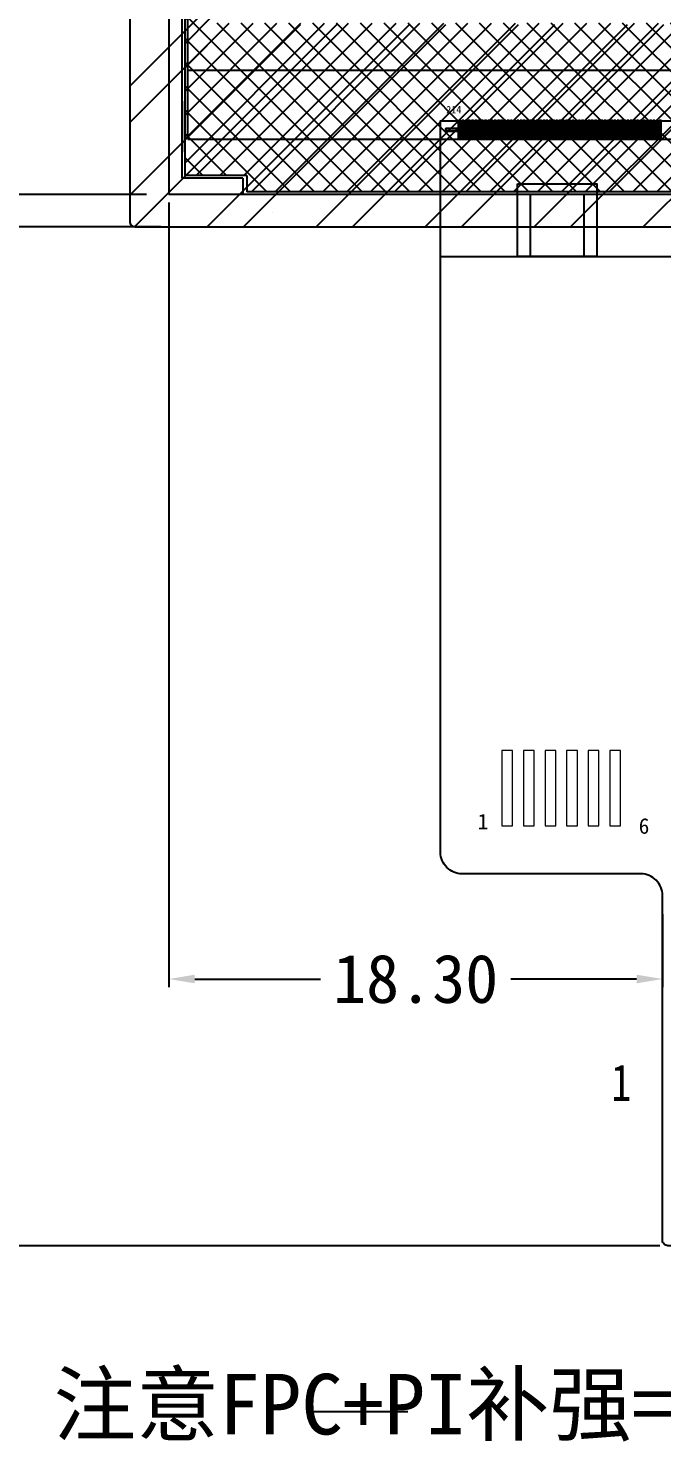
# Model space of a CAD drawing. Header units: millimetres. Extents: x -334 to 203, y -30 to 226.
# Drawn here: x -281.5 to -258.1, y 50.5 to 102.9 of the extents above; entities that cross this region are included whole.
import ezdxf

# ---------------------------------------------------------------- set-up
doc = ezdxf.new("R2010")
doc.units = ezdxf.units.MM
doc.layers.add('', color=7, linetype='Continuous')
doc.layers.add('lens', color=6, linetype='Continuous')
doc.layers.add('FPC', color=32, linetype='Continuous', lineweight=9)
doc.styles.add('MONOTXT', font='simsun.ttc', dxfattribs={"width": 0.8, "height": 0.06})
doc.styles.add('宋体', font='')
doc.styles.get('宋体').set_extended_font_data('SimSun')
doc.dimstyles.new('BL_Housing', dxfattribs={"dimtxt": 2, "dimasz": 1.8, "dimexe": 0.825, "dimexo": 0.825, "dimgap": 0.2, "dimtad": 0, "dimzin": 0, "dimdsep": 46, "dimtxsty": '宋体', "dimcen": 0, "dimclrd": 256, "dimclre": 256, "dimclrt": 256, "dimazin": 0, "dimtp": 0.1, "dimtm": 0.1, "dimtfac": 0.9, "dimtofl": 0, "dimtmove": 0, "dimatfit": 3, "dimfxl": 1, "dimtolj": 1, "dimtzin": 0, "dimarcsym": 0})
doc.dimstyles.new('ISO-25$0', dxfattribs={"dimscale": 0.6, "dimtxt": 1.2, "dimasz": 1.6, "dimexe": 0.5, "dimexo": 0.5, "dimtad": 0, "dimzin": 1, "dimdsep": 46, "dimtxsty": 'Standard', "dimcen": 1.5, "dimadec": 0, "dimazin": 0, "dimtp": 1.2, "dimtm": 1.2, "dimtfac": 1, "dimtofl": 0, "dimtmove": 0, "dimatfit": 0, "dimfxl": 0.5, "dimtolj": 1, "dimarcsym": 0})

# ---------------------------------------------------------------- blocks, each defined once
blk = doc.blocks.new('A$C39B32D12')
at = {"layer": '', "color": 0}
for p, q in [((-22.85, -63.6), (-22.85, 0)), ((22.85, -61.05), (-22.85, -61.05)), ((-22.85, -63.6), (22.85, -63.6))]:
    blk.add_line(p, q, dxfattribs=at)
for points in [[(-12.81, -62.9), (-12.75, -62.9), (-12.75, -63.6), (-12.81, -63.6)], [(-12.69, -62.9), (-12.63, -62.9), (-12.63, -63.6), (-12.69, -63.6)], [(-12.57, -62.9), (-12.51, -62.9), (-12.51, -63.6), (-12.57, -63.6)], [(-12.45, -62.9), (-12.39, -62.9), (-12.39, -63.6), (-12.45, -63.6)], [(-12.33, -62.9), (-12.27, -62.9), (-12.27, -63.6), (-12.33, -63.6)], [(-12.21, -62.9), (-12.15, -62.9), (-12.15, -63.6), (-12.21, -63.6)], [(-12.09, -62.9), (-12.03, -62.9), (-12.03, -63.6), (-12.09, -63.6)], [(-11.97, -62.9), (-11.91, -62.9), (-11.91, -63.6), (-11.97, -63.6)], [(-11.85, -62.9), (-11.79, -62.9), (-11.79, -63.6), (-11.85, -63.6)], [(-11.73, -62.9), (-11.67, -62.9), (-11.67, -63.6), (-11.73, -63.6)], [(-11.61, -62.9), (-11.55, -62.9), (-11.55, -63.6), (-11.61, -63.6)], [(-11.49, -62.9), (-11.43, -62.9), (-11.43, -63.6), (-11.49, -63.6)], [(-11.37, -62.9), (-11.31, -62.9), (-11.31, -63.6), (-11.37, -63.6)], [(-11.25, -62.9), (-11.19, -62.9), (-11.19, -63.6), (-11.25, -63.6)], [(-11.13, -62.9), (-11.07, -62.9), (-11.07, -63.6), (-11.13, -63.6)], [(-11.01, -62.9), (-10.95, -62.9), (-10.95, -63.6), (-11.01, -63.6)], [(-10.89, -62.9), (-10.83, -62.9), (-10.83, -63.6), (-10.89, -63.6)], [(-10.77, -62.9), (-10.71, -62.9), (-10.71, -63.6), (-10.77, -63.6)], [(-10.65, -62.9), (-10.59, -62.9), (-10.59, -63.6), (-10.65, -63.6)], [(-10.53, -62.9), (-10.47, -62.9), (-10.47, -63.6), (-10.53, -63.6)], [(-10.41, -62.9), (-10.35, -62.9), (-10.35, -63.6), (-10.41, -63.6)], [(-10.29, -62.9), (-10.23, -62.9), (-10.23, -63.6), (-10.29, -63.6)], [(-10.17, -62.9), (-10.11, -62.9), (-10.11, -63.6), (-10.17, -63.6)], [(-10.05, -62.9), (-9.99, -62.9), (-9.99, -63.6), (-10.05, -63.6)], [(-9.93, -62.9), (-9.87, -62.9), (-9.87, -63.6), (-9.93, -63.6)], [(-9.81, -62.9), (-9.75, -62.9), (-9.75, -63.6), (-9.81, -63.6)], [(-9.69, -62.9), (-9.63, -62.9), (-9.63, -63.6), (-9.69, -63.6)], [(-9.57, -62.9), (-9.51, -62.9), (-9.51, -63.6), (-9.57, -63.6)], [(-9.45, -62.9), (-9.39, -62.9), (-9.39, -63.6), (-9.45, -63.6)], [(-9.33, -62.9), (-9.27, -62.9), (-9.27, -63.6), (-9.33, -63.6)], [(-9.21, -62.9), (-9.15, -62.9), (-9.15, -63.6), (-9.21, -63.6)], [(-9.09, -62.9), (-9.03, -62.9), (-9.03, -63.6), (-9.09, -63.6)], [(-8.97, -62.9), (-8.91, -62.9), (-8.91, -63.6), (-8.97, -63.6)], [(-8.85, -62.9), (-8.79, -62.9), (-8.79, -63.6), (-8.85, -63.6)], [(-8.73, -62.9), (-8.67, -62.9), (-8.67, -63.6), (-8.73, -63.6)], [(-8.61, -62.9), (-8.55, -62.9), (-8.55, -63.6), (-8.61, -63.6)], [(-8.49, -62.9), (-8.43, -62.9), (-8.43, -63.6), (-8.49, -63.6)], [(-8.37, -62.9), (-8.31, -62.9), (-8.31, -63.6), (-8.37, -63.6)], [(-8.25, -62.9), (-8.19, -62.9), (-8.19, -63.6), (-8.25, -63.6)], [(-8.13, -62.9), (-8.07, -62.9), (-8.07, -63.6), (-8.13, -63.6)], [(-8.01, -62.9), (-7.95, -62.9), (-7.95, -63.6), (-8.01, -63.6)], [(-7.89, -62.9), (-7.83, -62.9), (-7.83, -63.6), (-7.89, -63.6)], [(-7.77, -62.9), (-7.71, -62.9), (-7.71, -63.6), (-7.77, -63.6)], [(-7.65, -62.9), (-7.59, -62.9), (-7.59, -63.6), (-7.65, -63.6)], [(-7.53, -62.9), (-7.47, -62.9), (-7.47, -63.6), (-7.53, -63.6)], [(-7.41, -62.9), (-7.35, -62.9), (-7.35, -63.6), (-7.41, -63.6)], [(-7.29, -62.9), (-7.23, -62.9), (-7.23, -63.6), (-7.29, -63.6)], [(-7.17, -62.9), (-7.11, -62.9), (-7.11, -63.6), (-7.17, -63.6)], [(-7.05, -62.9), (-6.99, -62.9), (-6.99, -63.6), (-7.05, -63.6)], [(-6.93, -62.9), (-6.87, -62.9), (-6.87, -63.6), (-6.93, -63.6)], [(-6.81, -62.9), (-6.75, -62.9), (-6.75, -63.6), (-6.81, -63.6)], [(-6.69, -62.9), (-6.63, -62.9), (-6.63, -63.6), (-6.69, -63.6)], [(-6.57, -62.9), (-6.51, -62.9), (-6.51, -63.6), (-6.57, -63.6)], [(-6.45, -62.9), (-6.39, -62.9), (-6.39, -63.6), (-6.45, -63.6)], [(-6.33, -62.9), (-6.27, -62.9), (-6.27, -63.6), (-6.33, -63.6)], [(-6.21, -62.9), (-6.15, -62.9), (-6.15, -63.6), (-6.21, -63.6)], [(-6.09, -62.9), (-6.03, -62.9), (-6.03, -63.6), (-6.09, -63.6)], [(-5.97, -62.9), (-5.91, -62.9), (-5.91, -63.6), (-5.97, -63.6)], [(-5.85, -62.9), (-5.79, -62.9), (-5.79, -63.6), (-5.85, -63.6)], [(-5.73, -62.9), (-5.67, -62.9), (-5.67, -63.6), (-5.73, -63.6)], [(-5.61, -62.9), (-5.55, -62.9), (-5.55, -63.6), (-5.61, -63.6)], [(-5.49, -62.9), (-5.43, -62.9), (-5.43, -63.6), (-5.49, -63.6)], [(-5.37, -62.9), (-5.31, -62.9), (-5.31, -63.6), (-5.37, -63.6)], [(-12.81, -63.2), (-13.28, -63.2), (-13.28, -63.3), (-12.81, -63.3)]]:
    blk.add_lwpolyline(points, close=True, dxfattribs=at)
at = {"insert": (-13.271, -62.368), "char_height": 0.27632, "width": 1.94809, "attachment_point": 1, "rotation": 0, "style": '宋体'}
blk.add_mtext('{\\fNSimSun|b0|i0|c134|p49;\\C0;214}', dxfattribs=at)
blk = doc.blocks.new('*D100')
at = {"lineweight": -2}
for p, q in [((-277.149, 163.356), (-301.033, 163.356)), ((-300.208, 161.556), (-300.208, 151.712)), ((-300.208, 98.556), (-300.208, 122.012)), ((-277.149, 96.756), (-301.033, 96.756))]:
    blk.add_line(p, q, dxfattribs=at)
for points in [[(-300.508, 161.556), (-299.908, 161.556), (-300.208, 163.356)], [(-300.508, 98.556), (-299.908, 98.556), (-300.208, 96.756)]]:
    blk.add_solid(points)
at = {"layer": 'Defpoints', "color": 0}
for p in [(-300.208, 163.356), (-276.324, 163.356), (-276.324, 96.756)]:
    blk.add_point(p, dxfattribs=at)
at = {"insert": (-300.208, 136.862), "char_height": 3, "attachment_point": 5, "rotation": 90, "style": '宋体'}
blk.add_mtext('\\A1;LCM 66.60%%P0.1', dxfattribs=at)
blk = doc.blocks.new('*D102')
at = {"color": 0, "lineweight": -2}
for p, q in [((-276.624, 95.556), (-306.919, 95.556)), ((-306.619, 94.596), (-306.619, 80.481)), ((-306.619, 58.716), (-306.619, 72.831)), ((-258.124, 57.756), (-306.919, 57.756))]:
    blk.add_line(p, q, dxfattribs=at)
at = {"color": 0}
for points in [[(-306.779, 94.596), (-306.459, 94.596), (-306.619, 95.556)], [(-306.779, 58.716), (-306.459, 58.716), (-306.619, 57.756)]]:
    blk.add_solid(points, dxfattribs=at)
at = {"layer": 'Defpoints', "color": 0}
for p in [(-276.324, 95.556), (-306.619, 57.756), (-257.824, 57.756)]:
    blk.add_point(p, dxfattribs=at)
at = {"color": 0, "insert": (-306.619, 76.656), "char_height": 1.8, "attachment_point": 5, "rotation": 90}
blk.add_mtext('\\A1;37.80', dxfattribs=at)
blk = doc.blocks.new('*D103')
at = {"color": 0, "lineweight": -2}
for p, q in [((-276.324, 96.456), (-276.324, 67.348)), ((-258.024, 70.05), (-258.024, 67.348)), ((-275.364, 67.648), (-270.699, 67.648)), ((-258.984, 67.648), (-263.649, 67.648))]:
    blk.add_line(p, q, dxfattribs=at)
at = {"color": 0}
for points in [[(-275.364, 67.808), (-275.364, 67.488), (-276.324, 67.648)], [(-258.984, 67.808), (-258.984, 67.488), (-258.024, 67.648)]]:
    blk.add_solid(points, dxfattribs=at)
at = {"layer": 'Defpoints', "color": 0}
for p in [(-276.324, 96.756), (-258.024, 70.35), (-258.024, 67.648)]:
    blk.add_point(p, dxfattribs=at)
at = {"color": 0, "insert": (-267.174, 67.648), "char_height": 1.8, "attachment_point": 5}
blk.add_mtext('\\A1;18.30', dxfattribs=at)
blk = doc.blocks.new('A$C074D4DC8')
at = {"layer": 'FPC'}
for points in [[(-0.2, -1.35), (0.2, -1.35), (0.2, 1.45), (-0.2, 1.45)], [(0.6, -1.35), (1, -1.35), (1, 1.45), (0.6, 1.45)], [(1.4, -1.35), (1.8, -1.35), (1.8, 1.45), (1.4, 1.45)], [(2.2, -1.35), (2.6, -1.35), (2.6, 1.45), (2.2, 1.45)], [(3, -1.35), (3.4, -1.35), (3.4, 1.45), (3, 1.45)], [(3.8, -1.35), (4.2, -1.35), (4.2, 1.45), (3.8, 1.45)]]:
    blk.add_lwpolyline(points, close=True, dxfattribs=at)
for s, p in [('1', (-1.093, -1.478)), ('6', (4.873, -1.643))]:
    blk.add_text(s, height=0.579, dxfattribs=at).set_placement(p)
blk = doc.blocks.new('*D226')
at = {"lineweight": -2}
for p, q in [((-277.149, 164.256), (-307.444, 164.256)), ((-306.619, 162.456), (-306.619, 135.231)), ((-306.619, 97.356), (-306.619, 124.581)), ((-277.149, 95.556), (-307.444, 95.556))]:
    blk.add_line(p, q, dxfattribs=at)
for points in [[(-306.919, 162.456), (-306.319, 162.456), (-306.619, 164.256)], [(-306.919, 97.356), (-306.319, 97.356), (-306.619, 95.556)]]:
    blk.add_solid(points)
at = {"layer": 'Defpoints', "color": 0}
for p in [(-276.324, 164.256), (-306.619, 95.556), (-276.324, 95.556)]:
    blk.add_point(p, dxfattribs=at)
at = {"insert": (-306.619, 129.906), "char_height": 3, "attachment_point": 5, "rotation": 90, "style": '宋体'}
blk.add_mtext('\\A1;68.70', dxfattribs=at)

msp = doc.modelspace()

# ---------------------------------------------------------------- hatches: boundary and pattern name
h = msp.add_hatch()
h.set_pattern_fill('ANSI37', color=0, scale=5, style=0)
h.set_pattern_definition([(45, (-18876.9607, 16054.7717), (-0.441941738, 0.441941738), []), (135, (-18876.9607, 16054.7717), (-0.441941738, -0.441941738), [])])
h.paths.add_polyline_path([(-232.319, 96.856), (-232.319, 97.456), (-230.024, 97.456), (-230.024, 162.406), (-275.724, 162.406), (-275.724, 97.456), (-273.429, 97.456), (-273.429, 96.856)])
h.paths.add_polyline_path([(-274.774, 103.106), (-274.774, 161.306), (-230.974, 161.306), (-230.974, 103.106)], flags=16)
at = {"layer": 'lens'}
h = msp.add_hatch(dxfattribs=at)
h.set_pattern_fill('ANSI32', color=256, scale=0.3, style=0)
h.set_pattern_definition([(45, (-2106.527, -1428.9422), (-2.0205576, 2.0205576), []), (45, (-2105.18, -1428.9422), (-2.0205576, 2.0205576), [])])
h.paths.add_polyline_path([(-230.674, 103.056), (-274.874, 103.056), (-274.874, 161.656), (-230.674, 161.656)], flags=16)
edge = h.paths.add_edge_path()
edge.add_line((-277.774, 164.056), (-277.774, 95.756))
edge.add_arc((-277.574, 95.756), 0.2, 180, 270)
edge.add_line((-277.574, 95.556), (-227.974, 95.556))
edge.add_arc((-227.974, 95.756), 0.2, 270, 360)
edge.add_line((-227.774, 95.756), (-227.774, 164.056))
edge.add_arc((-227.974, 164.056), 0.2, 360, 450)
edge.add_line((-227.974, 164.256), (-277.574, 164.256))
edge.add_arc((-277.574, 164.056), 0.2, 90, 180)

# ---------------------------------------------------------------- linework, layer by layer
at = {"color": 0, "ltscale": 3}
for p, q in [((-276.324, 163.356), (-276.324, 96.756)), ((-273.579, 97.356), (-275.824, 97.356)), ((-273.429, 97.456), (-275.724, 97.456)), ((-273.579, 97.356), (-273.579, 96.756)), ((-273.429, 97.456), (-273.429, 96.856)), ((-229.424, 96.756), (-276.324, 96.756)), ((-232.319, 96.856), (-273.429, 96.856))]:
    msp.add_line(p, q, dxfattribs=at)
at = {"color": 0}
for p, q in [((-275.724, 97.456), (-275.724, 162.406)), ((-275.824, 97.356), (-275.824, 161.506)), ((-262.924, 94.456), (-262.924, 96.756)), ((-262.924, 94.456), (-262.924, 96.756)), ((-260.924, 94.456), (-260.924, 96.756)), ((-260.924, 94.456), (-260.924, 96.756)), ((-266.254, 94.456), (-239.294, 94.456)), ((-270.972, 51.602), (-267.472, 51.602)), ((-270.969, 51.602), (-267.469, 51.602))]:
    msp.add_line(p, q, dxfattribs=at)
at = {"color": 0, "const_width": 0.00635}
for points in [[(-275.777, 100.216, 1), (-275.771, 100.216, 1)], [(-275.777, 100.216, 1), (-275.771, 100.216, 1)], [(-272.47, 96.072, 1), (-272.464, 96.072, 1)], [(-272.47, 96.072, 1), (-272.464, 96.072, 1)]]:
    msp.add_lwpolyline(points, format="xyb", close=True, dxfattribs=at)
at = {"color": 0, "const_width": 0.0127}
msp.add_lwpolyline([(-275.774, 98.319), (-275.774, 100.216)], dxfattribs=at)
at = {"color": 0}
msp.add_lwpolyline([(-257.824, 57.756, -0.414214), (-258.024, 57.956), (-258.024, 70.75, 0.414214), (-258.824, 71.55), (-265.454, 71.55, -0.414214), (-266.254, 72.35), (-266.254, 99.486), (-239.294, 99.486), (-239.294, 86.256, -0.414214), (-240.094, 85.456), (-246.724, 85.456, 0.414214), (-247.524, 84.656), (-247.524, 57.956, -0.414214), (-247.724, 57.756)], format="xyb", close=True, dxfattribs=at)
for points in [[(-266.054, 99.206), (-265.584, 99.206), (-265.584, 99.106), (-266.054, 99.106)], [(-263.403, 97.143), (-260.463, 97.143), (-260.463, 94.456), (-263.403, 94.456)]]:
    msp.add_lwpolyline(points, close=True, dxfattribs=at)
for points in [[(-265.524, 99.486), (-265.584, 99.486), (-265.584, 98.806), (-265.524, 98.806), (-265.524, 99.486)], [(-265.404, 99.486), (-265.464, 99.486), (-265.464, 98.806), (-265.404, 98.806), (-265.404, 99.486)], [(-265.284, 99.486), (-265.344, 99.486), (-265.344, 98.806), (-265.284, 98.806), (-265.284, 99.486)], [(-265.164, 99.486), (-265.224, 99.486), (-265.224, 98.806), (-265.164, 98.806), (-265.164, 99.486)], [(-265.044, 99.486), (-265.104, 99.486), (-265.104, 98.806), (-265.044, 98.806), (-265.044, 99.486)], [(-264.924, 99.486), (-264.984, 99.486), (-264.984, 98.806), (-264.924, 98.806), (-264.924, 99.486)], [(-264.804, 99.486), (-264.864, 99.486), (-264.864, 98.806), (-264.804, 98.806), (-264.804, 99.486)], [(-264.684, 99.486), (-264.744, 99.486), (-264.744, 98.806), (-264.684, 98.806), (-264.684, 99.486)], [(-264.564, 99.486), (-264.624, 99.486), (-264.624, 98.806), (-264.564, 98.806), (-264.564, 99.486)], [(-264.444, 99.486), (-264.504, 99.486), (-264.504, 98.806), (-264.444, 98.806), (-264.444, 99.486)], [(-264.324, 99.486), (-264.384, 99.486), (-264.384, 98.806), (-264.324, 98.806), (-264.324, 99.486)], [(-264.204, 99.486), (-264.264, 99.486), (-264.264, 98.806), (-264.204, 98.806), (-264.204, 99.486)], [(-264.084, 99.486), (-264.144, 99.486), (-264.144, 98.806), (-264.084, 98.806), (-264.084, 99.486)], [(-263.964, 99.486), (-264.024, 99.486), (-264.024, 98.806), (-263.964, 98.806), (-263.964, 99.486)], [(-263.844, 99.486), (-263.904, 99.486), (-263.904, 98.806), (-263.844, 98.806), (-263.844, 99.486)], [(-263.724, 99.486), (-263.784, 99.486), (-263.784, 98.806), (-263.724, 98.806), (-263.724, 99.486)], [(-263.604, 99.486), (-263.664, 99.486), (-263.664, 98.806), (-263.604, 98.806), (-263.604, 99.486)], [(-263.484, 99.486), (-263.544, 99.486), (-263.544, 98.806), (-263.484, 98.806), (-263.484, 99.486)], [(-263.364, 99.486), (-263.424, 99.486), (-263.424, 98.806), (-263.364, 98.806), (-263.364, 99.486)], [(-263.244, 99.486), (-263.304, 99.486), (-263.304, 98.806), (-263.244, 98.806), (-263.244, 99.486)], [(-263.124, 99.486), (-263.184, 99.486), (-263.184, 98.806), (-263.124, 98.806), (-263.124, 99.486)], [(-263.004, 99.486), (-263.064, 99.486), (-263.064, 98.806), (-263.004, 98.806), (-263.004, 99.486)], [(-262.884, 99.486), (-262.944, 99.486), (-262.944, 98.806), (-262.884, 98.806), (-262.884, 99.486)], [(-262.764, 99.486), (-262.824, 99.486), (-262.824, 98.806), (-262.764, 98.806), (-262.764, 99.486)], [(-262.644, 99.486), (-262.704, 99.486), (-262.704, 98.806), (-262.644, 98.806), (-262.644, 99.486)], [(-262.524, 99.486), (-262.584, 99.486), (-262.584, 98.806), (-262.524, 98.806), (-262.524, 99.486)], [(-262.404, 99.486), (-262.464, 99.486), (-262.464, 98.806), (-262.404, 98.806), (-262.404, 99.486)], [(-262.284, 99.486), (-262.344, 99.486), (-262.344, 98.806), (-262.284, 98.806), (-262.284, 99.486)], [(-262.164, 99.486), (-262.224, 99.486), (-262.224, 98.806), (-262.164, 98.806), (-262.164, 99.486)], [(-262.044, 99.486), (-262.104, 99.486), (-262.104, 98.806), (-262.044, 98.806), (-262.044, 99.486)], [(-261.924, 99.486), (-261.984, 99.486), (-261.984, 98.806), (-261.924, 98.806), (-261.924, 99.486)], [(-261.804, 99.486), (-261.864, 99.486), (-261.864, 98.806), (-261.804, 98.806), (-261.804, 99.486)], [(-261.684, 99.486), (-261.744, 99.486), (-261.744, 98.806), (-261.684, 98.806), (-261.684, 99.486)], [(-261.564, 99.486), (-261.624, 99.486), (-261.624, 98.806), (-261.564, 98.806), (-261.564, 99.486)], [(-261.444, 99.486), (-261.504, 99.486), (-261.504, 98.806), (-261.444, 98.806), (-261.444, 99.486)], [(-261.324, 99.486), (-261.384, 99.486), (-261.384, 98.806), (-261.324, 98.806), (-261.324, 99.486)], [(-261.204, 99.486), (-261.264, 99.486), (-261.264, 98.806), (-261.204, 98.806), (-261.204, 99.486)], [(-261.084, 99.486), (-261.144, 99.486), (-261.144, 98.806), (-261.084, 98.806), (-261.084, 99.486)], [(-260.964, 99.486), (-261.024, 99.486), (-261.024, 98.806), (-260.964, 98.806), (-260.964, 99.486)], [(-260.844, 99.486), (-260.904, 99.486), (-260.904, 98.806), (-260.844, 98.806), (-260.844, 99.486)], [(-260.724, 99.486), (-260.784, 99.486), (-260.784, 98.806), (-260.724, 98.806), (-260.724, 99.486)], [(-260.604, 99.486), (-260.664, 99.486), (-260.664, 98.806), (-260.604, 98.806), (-260.604, 99.486)], [(-260.484, 99.486), (-260.544, 99.486), (-260.544, 98.806), (-260.484, 98.806), (-260.484, 99.486)], [(-260.364, 99.486), (-260.424, 99.486), (-260.424, 98.806), (-260.364, 98.806), (-260.364, 99.486)], [(-260.244, 99.486), (-260.304, 99.486), (-260.304, 98.806), (-260.244, 98.806), (-260.244, 99.486)], [(-260.124, 99.486), (-260.184, 99.486), (-260.184, 98.806), (-260.124, 98.806), (-260.124, 99.486)], [(-260.004, 99.486), (-260.064, 99.486), (-260.064, 98.806), (-260.004, 98.806), (-260.004, 99.486)], [(-259.884, 99.486), (-259.944, 99.486), (-259.944, 98.806), (-259.884, 98.806), (-259.884, 99.486)], [(-259.764, 99.486), (-259.824, 99.486), (-259.824, 98.806), (-259.764, 98.806), (-259.764, 99.486)], [(-259.644, 99.486), (-259.704, 99.486), (-259.704, 98.806), (-259.644, 98.806), (-259.644, 99.486)], [(-259.524, 99.486), (-259.584, 99.486), (-259.584, 98.806), (-259.524, 98.806), (-259.524, 99.486)], [(-259.404, 99.486), (-259.464, 99.486), (-259.464, 98.806), (-259.404, 98.806), (-259.404, 99.486)], [(-259.284, 99.486), (-259.344, 99.486), (-259.344, 98.806), (-259.284, 98.806), (-259.284, 99.486)], [(-259.164, 99.486), (-259.224, 99.486), (-259.224, 98.806), (-259.164, 98.806), (-259.164, 99.486)], [(-259.044, 99.486), (-259.104, 99.486), (-259.104, 98.806), (-259.044, 98.806), (-259.044, 99.486)], [(-258.924, 99.486), (-258.984, 99.486), (-258.984, 98.806), (-258.924, 98.806), (-258.924, 99.486)], [(-258.804, 99.486), (-258.864, 99.486), (-258.864, 98.806), (-258.804, 98.806), (-258.804, 99.486)], [(-258.684, 99.486), (-258.744, 99.486), (-258.744, 98.806), (-258.684, 98.806), (-258.684, 99.486)], [(-258.564, 99.486), (-258.624, 99.486), (-258.624, 98.806), (-258.564, 98.806), (-258.564, 99.486)], [(-258.444, 99.486), (-258.504, 99.486), (-258.504, 98.806), (-258.444, 98.806), (-258.444, 99.486)], [(-258.324, 99.486), (-258.384, 99.486), (-258.384, 98.806), (-258.324, 98.806), (-258.324, 99.486)], [(-258.204, 99.486), (-258.264, 99.486), (-258.264, 98.806), (-258.204, 98.806), (-258.204, 99.486)], [(-258.084, 99.486), (-258.144, 99.486), (-258.144, 98.806), (-258.084, 98.806), (-258.084, 99.486)]]:
    msp.add_lwpolyline(points, dxfattribs=at)
at = {"layer": 'lens'}
msp.add_lwpolyline([(-277.774, 164.056), (-277.774, 95.756, 0.414214), (-277.574, 95.556), (-227.974, 95.556, 0.414214), (-227.774, 95.756), (-227.774, 164.056, 0.414214), (-227.974, 164.256), (-277.574, 164.256, 0.414214)], format="xyb", close=True, dxfattribs=at)

# ---------------------------------------------------------------- block references
at = {"color": 0}
for name, p in [('A$C39B32D12', (-252.774, 162.406)), ('A$C074D4DC8', (-263.78, 74.68))]:
    msp.add_blockref(name, p, dxfattribs=at)

# ---------------------------------------------------------------- texts
at = {"color": 0, "style": 'MONOTXT', "width": 0.8}
msp.add_text('1', height=1.363, dxfattribs=at).set_placement((-259.923, 63.128))
at = {"color": 0, "insert": (-280.602, 53.002), "char_height": 2.24806, "width": 44.29082, "attachment_point": 1}
msp.add_mtext('{\\fNSimSun|b0|i0|c134|p49;注意FPC+PI补强=0.3%%P0.03}', dxfattribs=at)

# ---------------------------------------------------------------- dimensions: what is measured, and where the dimension line sits
at = {"color": 0}
for base, p1, p2, dimstyle, override, picture, middle in [((-306.619, 95.556), (-276.324, 164.256), (-276.324, 95.556), 'BL_Housing', {"dimtxt": 3, "dimfxl": 0.5}, '*D226', (-306.619, 129.906)), ((-306.619, 57.756), (-276.324, 95.556), (-257.824, 57.756), 'ISO-25$0', {"dimtxt": 3, "dimfxl": 0.8}, '*D102', (-306.619, 76.656))]:
    dim = msp.add_linear_dim(base=base, p1=p1, p2=p2, angle=90, dimstyle=dimstyle, override=override, dxfattribs=at)
    dim.commit()
    dim.dimension.update_dxf_attribs({"geometry": picture, "text_midpoint": middle})
dim = msp.add_linear_dim(base=(-300.208, 163.356), p1=(-276.324, 96.756), p2=(-276.324, 163.356), angle=90, text='LCM <>%%P0.1', dimstyle='BL_Housing', override={"dimtxt": 3, "dimfxl": 0.5}, dxfattribs=at)
dim.commit()
dim.dimension.update_dxf_attribs({"geometry": '*D100', "text_midpoint": (-300.208, 136.862), "dimtype": 160})
dim = msp.add_linear_dim(base=(-258.024, 67.648), p1=(-276.324, 96.756), p2=(-258.024, 70.35), dimstyle='ISO-25$0', override={"dimtxt": 3, "dimfxl": 0.8}, dxfattribs=at)
dim.commit()
dim.dimension.update_dxf_attribs({"geometry": '*D103', "text_midpoint": (-267.174, 67.648)})

doc.saveas('drawing.dxf')
